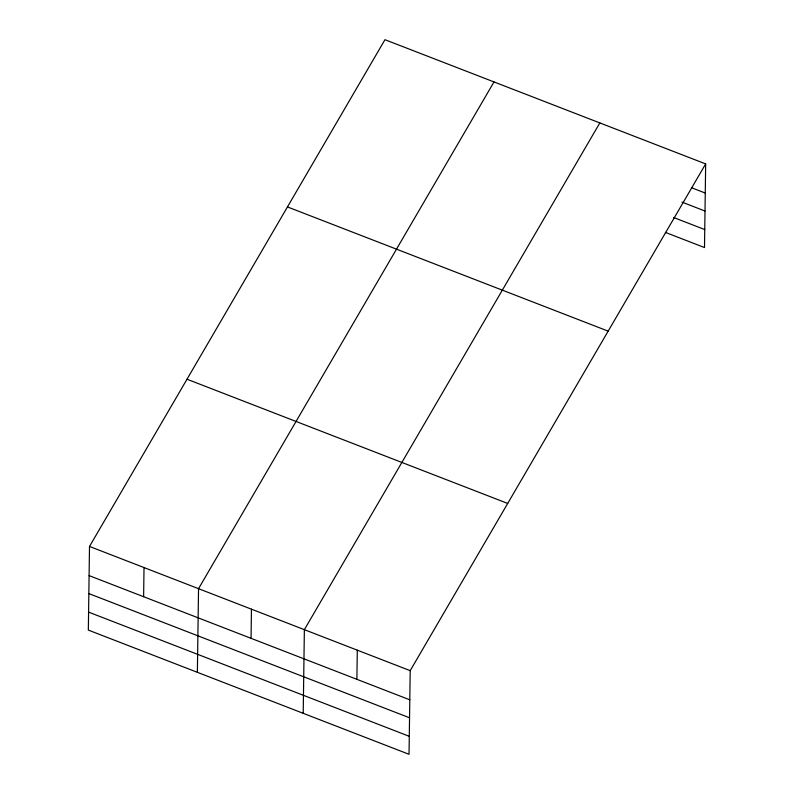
<?xml version="1.0" encoding="UTF-8"?>
<svg xmlns="http://www.w3.org/2000/svg" width="794" height="794" viewBox="0 0 794 794"><rect width="100%" height="100%" fill="white"/><g stroke="black" fill="none" stroke-linecap="round" stroke-linejoin="round"><path stroke-width="1.19" d="M89.504 546.451L88.333 630.089L409.039 754.3L410.2 670.662L705.668 163.911L384.961 39.7L89.504 546.451L410.2 670.662M143.615 596.711L144.022 567.571M197.369 672.32L198.54 588.682L494.007 81.931M251.053 638.326L251.46 609.177M303.209 713.31L304.37 629.672L599.837 122.921M356.883 679.317L357.29 650.167M705.668 163.911L704.496 247.549L665.382 232.394M691.455 187.712L705.261 193.051M681.996 202.123L705.012 211.035M673.689 217.536L704.744 229.565M287.458 206.926L608.164 331.138M187.007 379.224L507.703 503.436M89.097 575.6L409.793 699.812M88.849 593.584L409.545 717.786M88.581 612.105L409.287 736.316"/></g></svg>
